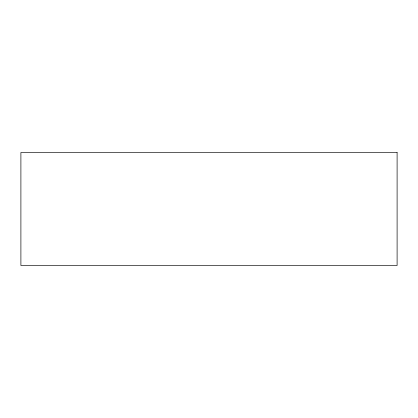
<?xml version="1.0" encoding="UTF-8"?>
<svg xmlns="http://www.w3.org/2000/svg" width="418" height="418" viewBox="0 0 418 418"><rect width="100%" height="100%" fill="white"/><g stroke="black" fill="none" stroke-linecap="round" stroke-linejoin="round"><path stroke-width="0.63" d="M397.1 152.502L20.9 152.502L20.9 265.498L397.1 265.498L397.1 152.502"/></g></svg>
